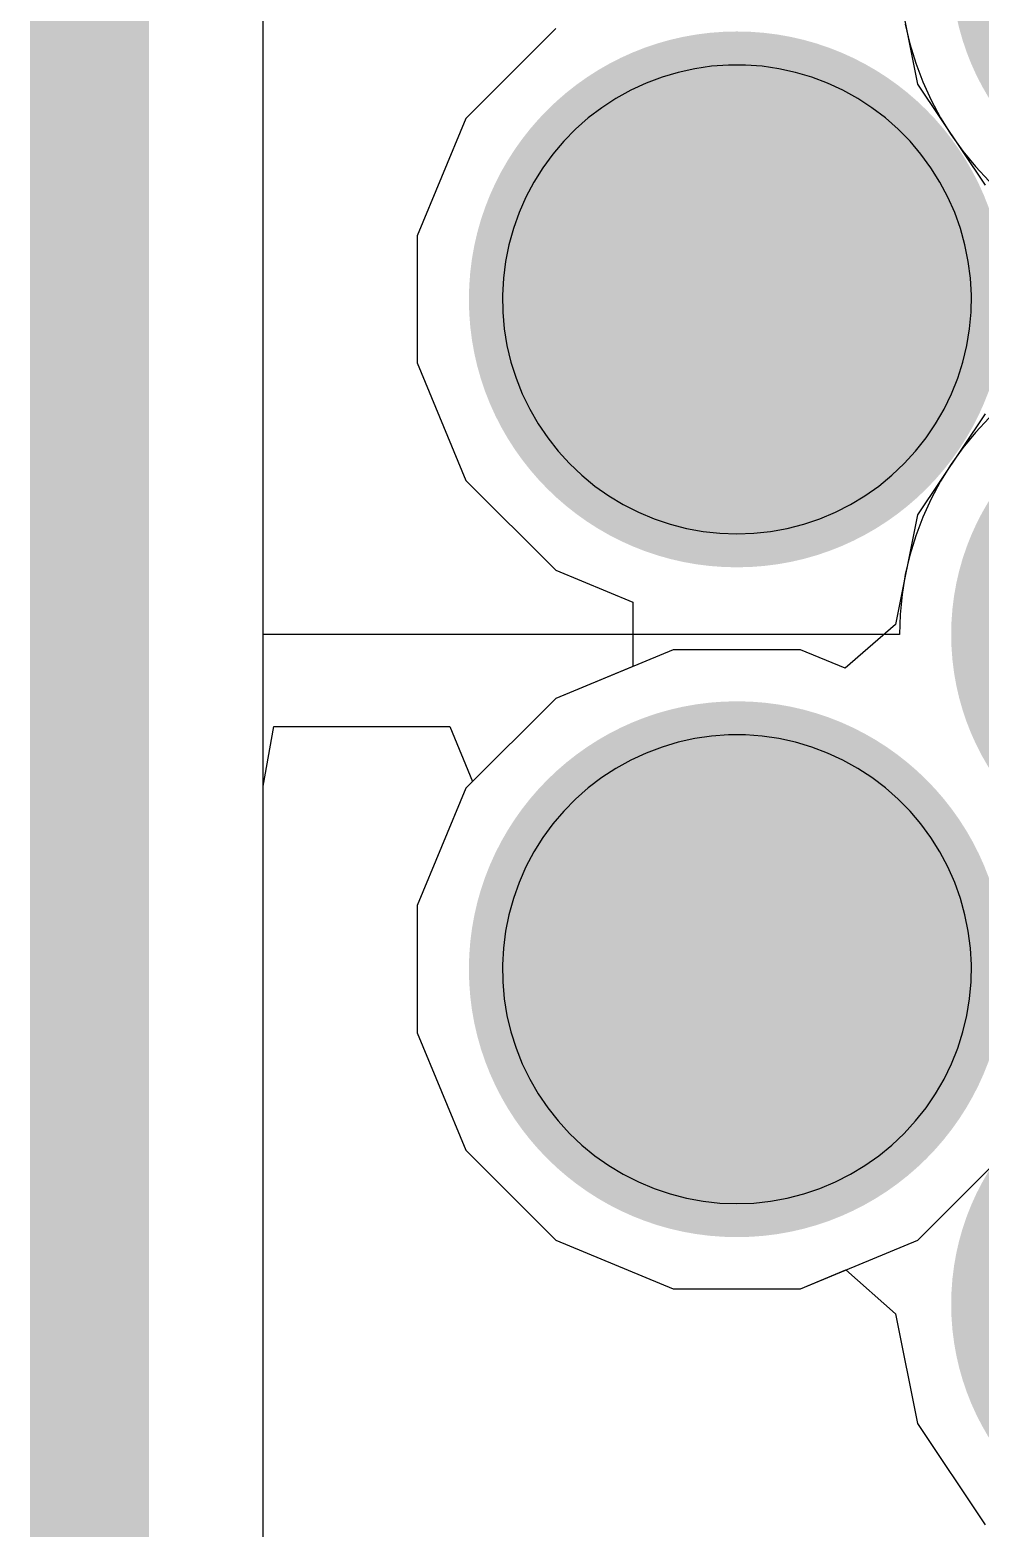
# Model space of a CAD drawing. Header units: inches. Extents: x -6 to 283, y -12 to 154.
# Drawn here: x 10.639 to 12.057, y 1.271 to 3.507 of the extents above; entities that cross this region are included whole.
import ezdxf

# ---------------------------------------------------------------- set-up
doc = ezdxf.new("R2010")
doc.units = ezdxf.units.IN
for name, color, linetype in [('Board Outline', 216, 'Continuous'), ('Bottom Layer', 5, 'Continuous'), ('Bottom Solder', 6, 'Continuous'), ('Drill Drawing', 1, 'Continuous'), ('GND-1', 16, 'Continuous'), ('GND-2', 90, 'Continuous'), ('GND-3', 216, 'Continuous'), ('GND-4', 54, 'Continuous'), ('Multi-Layer', 9, 'Continuous'), ('Pad Holes', 156, 'Continuous'), ('PWR-1', 156, 'Continuous'), ('PWR-2', 130, 'Continuous'), ('Signal L1', 76, 'Continuous'), ('Signal L2', 6, 'Continuous'), ('Top Layer', 1, 'Continuous'), ('Top Paste', 8, 'Continuous'), ('Top Solder', 216, 'Continuous')]:
    doc.layers.add(name, color=color, linetype=linetype)

# ---------------------------------------------------------------- blocks, each defined once
blk = doc.blocks.new('GT_USB_8013A_3')
at = {"layer": 'Bottom Layer'}
h = blk.add_hatch(color=5, dxfattribs=at)
edge = h.paths.add_edge_path()
edge.add_arc((1.2498705, -0.765048), 0.3499993, 0, 360)
h = blk.add_hatch(color=5, dxfattribs=at)
edge = h.paths.add_edge_path()
edge.add_arc((2.2498685, -0.765048), 0.3499993, 0, 360)
at = {"layer": 'Bottom Solder'}
h = blk.add_hatch(color=6, dxfattribs=at)
edge = h.paths.add_edge_path()
edge.add_arc((0.7499985, -0.06521196), 0.37999924, 180, 360)
edge.add_line((1.12999774, -0.06521196), (1.12999774, -0.02521204))
edge.add_arc((0.7499985, -0.02521204), 0.37999924, 0, 180)
edge.add_line((0.3699992600000001, -0.02521203999999995), (0.3699992600000001, -0.06521195999999996))
h = blk.add_hatch(color=6, dxfattribs=at)
edge = h.paths.add_edge_path()
edge.add_arc((1.7499965, -0.06521196), 0.37999924, 180, 360)
edge.add_line((2.12999574, -0.06521196), (2.12999574, -0.02521204))
edge.add_arc((1.7499965, -0.02521204), 0.37999924, 0, 180)
edge.add_line((1.36999726, -0.02521203999999995), (1.36999726, -0.06521195999999996))
h = blk.add_hatch(color=6, dxfattribs=at)
edge = h.paths.add_edge_path()
edge.add_arc((2.7499945, -0.06521196), 0.37999924, 180, 360)
edge.add_line((3.12999374, -0.06521196), (3.12999374, -0.02521204))
edge.add_arc((2.7499945, -0.02521204), 0.37999924, 0, 180)
edge.add_line((2.36999526, -0.02521203999999995), (2.36999526, -0.06521195999999996))
h = blk.add_hatch(color=6, dxfattribs=at)
edge = h.paths.add_edge_path()
edge.add_arc((1.2498705, -0.765048), 0.3999992, 0, 360)
h = blk.add_hatch(color=6, dxfattribs=at)
edge = h.paths.add_edge_path()
edge.add_arc((2.2498685, -0.765048), 0.3999992, 0, 360)
at = {"layer": 'GND-1'}
h = blk.add_hatch(color=16, dxfattribs=at)
edge = h.paths.add_edge_path()
edge.add_arc((1.2498705, -0.765048), 0.3499993, 0, 360)
h = blk.add_hatch(color=16, dxfattribs=at)
edge = h.paths.add_edge_path()
edge.add_arc((2.2498685, -0.765048), 0.3499993, 0, 360)
at = {"layer": 'GND-2'}
h = blk.add_hatch(color=90, dxfattribs=at)
edge = h.paths.add_edge_path()
edge.add_arc((1.2498705, -0.765048), 0.3499993, 0, 360)
h = blk.add_hatch(color=90, dxfattribs=at)
edge = h.paths.add_edge_path()
edge.add_arc((2.2498685, -0.765048), 0.3499993, 0, 360)
at = {"layer": 'GND-3'}
h = blk.add_hatch(color=216, dxfattribs=at)
edge = h.paths.add_edge_path()
edge.add_arc((1.2498705, -0.765048), 0.3499993, 0, 360)
h = blk.add_hatch(color=216, dxfattribs=at)
edge = h.paths.add_edge_path()
edge.add_arc((2.2498685, -0.765048), 0.3499993, 0, 360)
at = {"layer": 'GND-4'}
h = blk.add_hatch(color=54, dxfattribs=at)
edge = h.paths.add_edge_path()
edge.add_arc((1.2498705, -0.765048), 0.3499993, 0, 360)
h = blk.add_hatch(color=54, dxfattribs=at)
edge = h.paths.add_edge_path()
edge.add_arc((2.2498685, -0.765048), 0.3499993, 0, 360)
at = {"layer": 'Multi-Layer'}
h = blk.add_hatch(color=9, dxfattribs=at)
edge = h.paths.add_edge_path()
edge.add_arc((1.2498705, -0.765048), 0.3499993, 0, 360)
h = blk.add_hatch(color=9, dxfattribs=at)
edge = h.paths.add_edge_path()
edge.add_arc((2.2498685, -0.765048), 0.3499993, 0, 360)
at = {"layer": 'Pad Holes'}
h = blk.add_hatch(color=7, dxfattribs=at)
edge = h.paths.add_edge_path()
edge.add_arc((1.2498197, -0.7649971999999999), 0.2500122, 0, 360)
h = blk.add_hatch(color=7, dxfattribs=at)
edge = h.paths.add_edge_path()
edge.add_arc((2.2498177, -0.7649971999999999), 0.2500122, 0, 360)
at = {"layer": 'PWR-1'}
h = blk.add_hatch(color=156, dxfattribs=at)
edge = h.paths.add_edge_path()
edge.add_arc((1.2498705, -0.765048), 0.3499993, 0, 360)
h = blk.add_hatch(color=156, dxfattribs=at)
edge = h.paths.add_edge_path()
edge.add_arc((2.2498685, -0.765048), 0.3499993, 0, 360)
at = {"layer": 'PWR-2'}
h = blk.add_hatch(color=130, dxfattribs=at)
edge = h.paths.add_edge_path()
edge.add_arc((1.2498705, -0.765048), 0.3499993, 0, 360)
h = blk.add_hatch(color=130, dxfattribs=at)
edge = h.paths.add_edge_path()
edge.add_arc((2.2498685, -0.765048), 0.3499993, 0, 360)
at = {"layer": 'Signal L1'}
h = blk.add_hatch(color=76, dxfattribs=at)
edge = h.paths.add_edge_path()
edge.add_arc((1.2498705, -0.765048), 0.3499993, 0, 360)
h = blk.add_hatch(color=76, dxfattribs=at)
edge = h.paths.add_edge_path()
edge.add_arc((2.2498685, -0.765048), 0.3499993, 0, 360)
at = {"layer": 'Signal L2'}
h = blk.add_hatch(color=6, dxfattribs=at)
edge = h.paths.add_edge_path()
edge.add_arc((1.2498705, -0.765048), 0.3499993, 0, 360)
h = blk.add_hatch(color=6, dxfattribs=at)
edge = h.paths.add_edge_path()
edge.add_arc((2.2498685, -0.765048), 0.3499993, 0, 360)
at = {"layer": 'Top Layer'}
h = blk.add_hatch(color=1, dxfattribs=at)
edge = h.paths.add_edge_path()
edge.add_arc((1.2498705, -0.765048), 0.3499993, 0, 360)
h = blk.add_hatch(color=1, dxfattribs=at)
edge = h.paths.add_edge_path()
edge.add_arc((2.2498685, -0.765048), 0.3499993, 0, 360)
at = {"layer": 'Top Solder'}
h = blk.add_hatch(color=216, dxfattribs=at)
edge = h.paths.add_edge_path()
edge.add_arc((0.7499985, -0.06521196), 0.37999924, 180, 360)
edge.add_line((1.12999774, -0.06521196), (1.12999774, -0.02521204))
edge.add_arc((0.7499985, -0.02521204), 0.37999924, 0, 180)
edge.add_line((0.3699992600000001, -0.02521203999999995), (0.3699992600000001, -0.06521195999999996))
h = blk.add_hatch(color=216, dxfattribs=at)
edge = h.paths.add_edge_path()
edge.add_arc((1.7499965, -0.06521196), 0.37999924, 180, 360)
edge.add_line((2.12999574, -0.06521196), (2.12999574, -0.02521204))
edge.add_arc((1.7499965, -0.02521204), 0.37999924, 0, 180)
edge.add_line((1.36999726, -0.02521203999999995), (1.36999726, -0.06521195999999996))
h = blk.add_hatch(color=216, dxfattribs=at)
edge = h.paths.add_edge_path()
edge.add_arc((2.7499945, -0.06521196), 0.37999924, 180, 360)
edge.add_line((3.12999374, -0.06521196), (3.12999374, -0.02521204))
edge.add_arc((2.7499945, -0.02521204), 0.37999924, 0, 180)
edge.add_line((2.36999526, -0.02521203999999995), (2.36999526, -0.06521195999999996))
h = blk.add_hatch(color=216, dxfattribs=at)
edge = h.paths.add_edge_path()
edge.add_arc((1.2498705, -0.765048), 0.3999992, 0, 360)
h = blk.add_hatch(color=216, dxfattribs=at)
edge = h.paths.add_edge_path()
edge.add_arc((2.2498685, -0.765048), 0.3999992, 0, 360)
at = {"layer": 'Top Paste'}
for p, q in [((1.1684635, -0.4246372), (1.1441303, -0.431419)), ((1.1932539, -0.4196587999999999), (1.1684635, -0.4246372)), ((1.2183237, -0.4164838), (1.1932539, -0.4196587999999999)), ((1.24354336, -0.4151122), (1.2183237, -0.4164838)), ((1.2688189, -0.4155694), (1.24354336, -0.4151122)), ((1.2939903, -0.41783), (1.2688189, -0.4155694)), ((1.3189331, -0.4219194), (1.2939903, -0.41783)), ((1.3434949, -0.42781474), (1.3189331, -0.4219194)), ((2.1684615, -0.4246372), (2.1441283, -0.431419)), ((2.1932519, -0.4196587999999999), (2.1684615, -0.4246372)), ((2.2183217, -0.4164838), (2.1932519, -0.4196587999999999)), ((2.2435439, -0.4151122), (2.2183217, -0.4164838)), ((2.2688169, -0.4155694), (2.2435439, -0.4151122)), ((2.2939883, -0.41783), (2.2688169, -0.4155694)), ((2.3189311, -0.4219194), (2.2939883, -0.41783)), ((2.3434929, -0.42781474), (2.3189311, -0.4219194)), ((1.1203305, -0.4399026), (1.0971911, -0.4501134)), ((1.1441303, -0.431419), (1.1203305, -0.4399026)), ((1.3675995, -0.4354296599999999), (1.3434949, -0.42781474)), ((1.3910691, -0.4448047999999999), (1.3675995, -0.4354296599999999)), ((1.4138021, -0.4558284), (1.3910691, -0.4448047999999999)), ((2.1203285, -0.4399026), (2.0971891, -0.4501134)), ((2.1441283, -0.431419), (2.1203285, -0.4399026)), ((2.3675975, -0.4354296599999999), (2.3434929, -0.42781474)), ((2.3910671, -0.4448047999999999), (2.3675975, -0.4354296599999999)), ((2.4138001, -0.4558284), (2.3910671, -0.4448047999999999)), ((1.07487212, -0.46195234), (1.0534523, -0.4753609999999999)), ((1.0971911, -0.4501134), (1.07487212, -0.46195234)), ((1.4356969, -0.4684522), (1.4138021, -0.4558284)), ((1.45662904, -0.4826254), (1.4356969, -0.4684522)), ((2.07487012, -0.46195234), (2.0534503, -0.4753609999999999)), ((2.0971891, -0.4501134), (2.07487012, -0.46195234)), ((2.4356949, -0.4684522), (2.4138001, -0.4558284)), ((2.4566245, -0.48262286), (2.4356949, -0.4684522)), ((1.0330561, -0.4902962), (1.0138029, -0.5066537999999999)), ((1.0534523, -0.4753609999999999), (1.0330561, -0.4902962)), ((1.4764639, -0.4982972), (1.45662904, -0.4826254)), ((2.0330541, -0.4902962), (2.0138009, -0.5066537999999999)), ((2.0534503, -0.4753609999999999), (2.0330541, -0.4902962)), ((2.4764619, -0.4982972), (2.4566245, -0.48262286)), ((1.0138029, -0.5066537999999999), (0.9957689, -0.5243576)), ((1.4951075, -0.5153406), (1.4764639, -0.4982972)), ((2.0138009, -0.5066537999999999), (1.9957669, -0.5243576)), ((2.4951055, -0.5153406), (2.4764619, -0.4982972)), ((0.9957689, -0.5243576), (0.9790557000000001, -0.543306)), ((1.5124811, -0.5336793999999999), (1.4951075, -0.5153406)), ((1.5285085, -0.5532373999999999), (1.5124811, -0.5336793999999999)), ((1.9957669, -0.5243576), (1.9790537, -0.543306)), ((2.5124791, -0.5336793999999999), (2.4951055, -0.5153406)), ((2.5285065, -0.5532373999999999), (2.5124791, -0.5336793999999999)), ((0.9790557000000001, -0.543306), (0.9637674399999999, -0.5634228)), ((1.5430627, -0.5738875999999999), (1.5285085, -0.5532373999999999)), ((1.9790537, -0.543306), (1.96376544, -0.5634228)), ((2.5430607, -0.5738875999999999), (2.5285065, -0.5532373999999999)), ((0.9637674399999999, -0.5634228), (0.9499727, -0.5846064)), ((1.5560929, -0.5955537999999999), (1.5430627, -0.5738875999999999)), ((1.96376544, -0.5634228), (1.9499707, -0.5846064)), ((2.5560909, -0.5955537999999999), (2.5430607, -0.5738875999999999)), ((0.9499727, -0.5846064), (0.9377298999999999, -0.6067044)), ((1.5675229, -0.6180836), (1.5560929, -0.5955537999999999)), ((1.9499707, -0.5846064), (1.9377279, -0.6067044)), ((2.5675209, -0.6180836), (2.5560909, -0.5955537999999999)), ((0.9377298999999999, -0.6067044), (0.9271126999999999, -0.6296405999999999)), ((1.5773019, -0.6414008), (1.5675229, -0.6180836)), ((1.9377279, -0.6067044), (1.9271107, -0.6296405999999999)), ((2.5772999, -0.6414008), (2.5675209, -0.6180836)), ((0.9271126999999999, -0.6296405999999999), (0.9181998399999999, -0.653288)), ((1.5853791, -0.6653275999999999), (1.5773019, -0.6414008)), ((1.9271107, -0.6296405999999999), (1.9181953, -0.65328546)), ((2.5853771, -0.6653275999999999), (2.5772999, -0.6414008)), ((0.9181998399999999, -0.653288), (0.9109837, -0.6775196)), ((1.5916783, -0.6898132), (1.5853791, -0.6653275999999999)), ((1.9181953, -0.65328546), (1.9109817, -0.6775196)), ((2.5916763, -0.6898132), (2.5853771, -0.6653275999999999)), ((0.9109837, -0.6775196), (0.9055481, -0.7022084)), ((1.5962249, -0.7146798), (1.5916783, -0.6898132)), ((1.9109817, -0.6775196), (1.9055461, -0.7022084)), ((2.5962229, -0.7146798), (2.5916763, -0.6898132)), ((0.9055481, -0.7022084), (0.9019158999999999, -0.7272019999999999)), ((1.5989681, -0.7398003999999999), (1.5962249, -0.7146798)), ((1.9055461, -0.7022084), (1.9019139, -0.7272019999999999)), ((2.5989661, -0.7398003999999999), (2.5962229, -0.7146798)), ((0.9019158999999999, -0.7272019999999999), (0.9000871, -0.7524242)), ((1.9019139, -0.7272019999999999), (1.9000851, -0.7524242)), ((0.9000871, -0.7524242), (0.9000871, -0.7776717999999999)), ((1.5998698, -0.765048), (1.5989681, -0.7398003999999999)), ((1.9000851, -0.7524242), (1.9000851, -0.7776717999999999)), ((2.5998678, -0.765048), (2.5989661, -0.7398003999999999)), ((0.9000871, -0.7776717999999999), (0.9019158999999999, -0.80289654)), ((1.5989681, -0.7902956), (1.5998698, -0.765048)), ((1.9000851, -0.7776717999999999), (1.90191136, -0.8028939999999999)), ((2.5989661, -0.7902956), (2.5998678, -0.765048)), ((0.9019158999999999, -0.80289654), (0.9055481, -0.8278876)), ((1.5962249, -0.8154161999999999), (1.5989681, -0.7902956)), ((1.90191136, -0.8028939999999999), (1.90554864, -0.8278876)), ((2.5962229, -0.8154161999999999), (2.5989661, -0.7902956)), ((1.5916783, -0.8402828), (1.5962249, -0.8154161999999999)), ((2.5916763, -0.8402828), (2.5962229, -0.8154161999999999)), ((0.9055481, -0.8278876), (0.9109837, -0.8525763999999999)), ((1.5853791, -0.8647684), (1.5916783, -0.8402828)), ((1.90554864, -0.8278876), (1.9109817, -0.8525763999999999)), ((2.5853771, -0.8647684), (2.5916763, -0.8402828)), ((0.9109837, -0.8525763999999999), (0.9181973, -0.876808)), ((1.5773019, -0.8886951999999999), (1.5853791, -0.8647684)), ((1.9109817, -0.8525763999999999), (1.9181953, -0.876808)), ((2.5772999, -0.8886951999999999), (2.5853771, -0.8647684)), ((0.9181973, -0.876808), (0.9271126999999999, -0.9004554)), ((1.5675229, -0.9120124), (1.5773019, -0.8886951999999999)), ((1.9181953, -0.876808), (1.9271107, -0.9004554)), ((2.5675209, -0.9120124), (2.5772999, -0.8886951999999999)), ((0.9271126999999999, -0.9004554), (0.9377298999999999, -0.9233915999999999)), ((1.55609036, -0.93453966), (1.5675229, -0.9120124)), ((1.9271107, -0.9004554), (1.9377279, -0.9233915999999999)), ((2.5560909, -0.93453966), (2.5675209, -0.9120124)), ((0.9377298999999999, -0.9233915999999999), (0.9499727, -0.9454895999999999)), ((1.54306016, -0.9562084), (1.55609036, -0.93453966)), ((1.9377279, -0.9233915999999999), (1.9499707, -0.9454895999999999)), ((2.54305816, -0.9562084), (2.5560909, -0.93453966)), ((0.9499727, -0.9454895999999999), (0.9637648999999999, -0.9666732)), ((1.5285085, -0.9768585999999999), (1.54306016, -0.9562084)), ((1.9499707, -0.9454895999999999), (1.9637629, -0.9666732)), ((2.5285065, -0.9768585999999999), (2.54305816, -0.9562084)), ((0.9637648999999999, -0.9666732), (0.9790557000000001, -0.9867900000000001)), ((1.5124811, -0.9964166), (1.5285085, -0.9768585999999999)), ((1.9637629, -0.9666732), (1.9790537, -0.9867900000000001)), ((2.5124791, -0.9964166), (2.5285065, -0.9768585999999999)), ((0.9790557000000001, -0.9867900000000001), (0.99577144, -1.0057384)), ((0.99577144, -1.0057384), (1.0138029, -1.02344474)), ((1.4951075, -1.0147554), (1.5124811, -0.9964166)), ((1.9790537, -0.9867900000000001), (1.9957669, -1.00574094)), ((1.9957669, -1.00574094), (2.0138009, -1.02344474)), ((2.4951055, -1.0147554), (2.5124791, -0.9964166)), ((1.0138029, -1.02344474), (1.0330561, -1.03979726)), ((1.47646644, -1.0317988), (1.4951075, -1.0147554)), ((2.0138009, -1.02344474), (2.0330541, -1.03979726)), ((2.47646444, -1.0317988), (2.4951055, -1.0147554)), ((1.0330561, -1.03979726), (1.0534523, -1.054735)), ((1.4356969, -1.0616438), (1.4566265, -1.0474706)), ((1.4566265, -1.0474706), (1.47646644, -1.0317988)), ((2.0330541, -1.03979726), (2.0534503, -1.054735)), ((2.4356949, -1.0616438), (2.4566245, -1.0474706)), ((2.4566245, -1.0474706), (2.47646444, -1.0317988)), ((1.0534523, -1.054735), (1.07487212, -1.0681462)), ((1.07487212, -1.0681462), (1.0971911, -1.0799826)), ((1.4138021, -1.0742676), (1.4356969, -1.0616438)), ((2.0534503, -1.054735), (2.07487012, -1.0681462)), ((2.07487012, -1.0681462), (2.0971891, -1.0799826)), ((2.4138001, -1.0742676), (2.4356949, -1.0616438)), ((1.0971911, -1.0799826), (1.12033304, -1.09019086)), ((1.12033304, -1.09019086), (1.1441303, -1.098677)), ((1.3434949, -1.1022838), (1.3675995, -1.0946638)), ((1.3675995, -1.0946638), (1.3910691, -1.0852912)), ((1.3910691, -1.0852912), (1.4138021, -1.0742676)), ((2.0971891, -1.0799826), (2.1203285, -1.09019086)), ((2.1203285, -1.09019086), (2.1441283, -1.098677)), ((2.3434929, -1.1022838), (2.3675975, -1.0946638)), ((2.3675975, -1.0946638), (2.3910671, -1.0852912)), ((2.3910671, -1.0852912), (2.4138001, -1.0742676)), ((1.1441303, -1.098677), (1.1684635, -1.1054588)), ((1.1684635, -1.1054588), (1.1932539, -1.1104372)), ((1.1932539, -1.1104372), (1.2183237, -1.1136122)), ((1.2183237, -1.1136122), (1.2435459, -1.1149838)), ((1.2435459, -1.1149838), (1.2688189, -1.1145266)), ((1.2688189, -1.1145266), (1.2939903, -1.112266)), ((1.2939903, -1.112266), (1.3189331, -1.10817914)), ((1.3189331, -1.10817914), (1.3434949, -1.1022838)), ((2.1441283, -1.098677), (2.1684615, -1.1054588)), ((2.1684615, -1.1054588), (2.1932519, -1.1104372)), ((2.1932519, -1.1104372), (2.2183217, -1.1136122)), ((2.2183217, -1.1136122), (2.2435439, -1.1149838)), ((2.2435439, -1.1149838), (2.2688169, -1.1145266)), ((2.2688169, -1.1145266), (2.2939883, -1.112266)), ((2.2939883, -1.112266), (2.3189311, -1.1081766)), ((2.3189311, -1.1081766), (2.3434929, -1.1022838))]:
    blk.add_line(p, q, dxfattribs=at)

msp = doc.modelspace()

# ---------------------------------------------------------------- linework, layer by layer
at = {"layer": 'Board Outline'}
msp.add_lwpolyline([(10.72783478, -10.3315389, 0.1778, 0.1778, 0), (10.72783732, 19.05128524, 0.1778, 0.1778, 0)], format="xyseb", dxfattribs=at)
at = {"layer": 'Bottom Layer'}
for p, q in [((10.98680302, -10.3315389), (10.98680048, 19.05128016)), ((11.42385574, 3.50945958), (11.28967262, 3.37527646)), ((11.28967262, 3.37527646), (11.21705402, 3.19996058)), ((11.21705402, 3.19996058), (11.21705402, 3.01019718)), ((11.21705402, 3.01019718), (11.28967262, 2.8348813)), ((11.28967262, 2.8348813), (11.42385574, 2.70069818)), ((11.42385574, 2.70069818), (11.53854436, 2.65319256)), ((11.53854436, 2.65319256), (11.53854436, 2.5569672)), ((11.53854436, 2.5569672), (11.42385574, 2.50946158)), ((11.42385574, 2.50946158), (11.28967262, 2.37527846)), ((11.28967262, 2.37527846), (11.21705402, 2.19996258)), ((11.21705402, 2.19996258), (11.21705402, 2.01019918)), ((11.21705402, 2.01019918), (11.28967262, 1.8348833)), ((11.28967262, 1.8348833), (11.42385574, 1.70070018)), ((11.9642509, 1.70070018), (12.09843402, 1.8348833)), ((11.42385574, 1.70070018), (11.59917162, 1.62808158)), ((11.78893502, 1.62808158), (11.9642509, 1.70070018)), ((11.59917162, 1.62808158), (11.78893502, 1.62808158))]:
    msp.add_line(p, q, dxfattribs=at)
for points in [[(11.69410412, 2.10513168, 0.10414, 0.10414, 0), (11.69415492, 2.10508088, 0.10414, 0.10414, 0)], [(11.69415492, 2.10508088, 0.10414, 0.10414, 0), (14.44214282, 2.10508088, 0.10414, 0.10414, 0)]]:
    msp.add_lwpolyline(points, format="xyseb", dxfattribs=at)
for points in [[(11.66806912, 2.10513168, 0.05207, 0.05207, 1), (11.72013912, 2.10513168, 0.05207, 0.05207, 1)], [(11.66811992, 2.10508088, 0.05207, 0.05207, 1), (11.72018992, 2.10508088, 0.05207, 0.05207, 1)], [(11.66811992, 2.10508088, 0.05207, 0.05207, 1), (11.72018992, 2.10508088, 0.05207, 0.05207, 1)]]:
    msp.add_lwpolyline(points, format="xyseb", close=True, dxfattribs=at)
at = {"layer": 'Drill Drawing'}
for points in [[(11.94810412, 3.10512968, 0.0508, 0.0508, 1), (11.44010412, 3.10512968, 0.0508, 0.0508, 1)], [(11.42740412, 3.10512968, 0.0254, 0.0254, 1), (11.45280412, 3.10512968, 0.0254, 0.0254, 1)], [(11.93540412, 3.10512968, 0.0254, 0.0254, 1), (11.96080412, 3.10512968, 0.0254, 0.0254, 1)], [(11.94810412, 2.10513168, 0.0508, 0.0508, 1), (11.44010412, 2.10513168, 0.0508, 0.0508, 1)], [(11.42740412, 2.10513168, 0.0254, 0.0254, 1), (11.45280412, 2.10513168, 0.0254, 0.0254, 1)], [(11.93540412, 2.10513168, 0.0254, 0.0254, 1), (11.96080412, 2.10513168, 0.0254, 0.0254, 1)]]:
    msp.add_lwpolyline(points, format="xyseb", close=True, dxfattribs=at)
at = {"layer": 'GND-1'}
for p, q in [((10.98680302, -10.3315389), (10.98680048, 19.05128016)), ((11.42385574, 3.50945958), (11.28967262, 3.37527646)), ((11.28967262, 3.37527646), (11.21705402, 3.19996058)), ((11.21705402, 3.19996058), (11.21705402, 3.01019718)), ((11.21705402, 3.01019718), (11.28967262, 2.8348813)), ((11.28967262, 2.8348813), (11.42385574, 2.70069818)), ((11.42385574, 2.70069818), (11.53854436, 2.65319256)), ((11.53854436, 2.65319256), (11.53854436, 2.5569672)), ((11.53854436, 2.5569672), (11.42385574, 2.50946158)), ((11.42385574, 2.50946158), (11.28967262, 2.37527846)), ((11.28967262, 2.37527846), (11.21705402, 2.19996258)), ((11.21705402, 2.19996258), (11.21705402, 2.01019918)), ((11.21705402, 2.01019918), (11.28967262, 1.8348833)), ((11.28967262, 1.8348833), (11.42385574, 1.70070018)), ((11.9642509, 1.70070018), (12.09843402, 1.8348833)), ((11.42385574, 1.70070018), (11.59917162, 1.62808158)), ((11.78893502, 1.62808158), (11.9642509, 1.70070018)), ((11.59917162, 1.62808158), (11.78893502, 1.62808158))]:
    msp.add_line(p, q, dxfattribs=at)
at = {"layer": 'GND-2'}
for p, q in [((10.98680302, -10.3315389), (10.98680048, 19.05128016)), ((11.42385574, 3.50945958), (11.28967262, 3.37527646)), ((11.28967262, 3.37527646), (11.21705402, 3.19996058)), ((11.21705402, 3.19996058), (11.21705402, 3.01019718)), ((11.21705402, 3.01019718), (11.28967262, 2.8348813)), ((11.28967262, 2.8348813), (11.42385574, 2.70069818)), ((11.42385574, 2.70069818), (11.53854436, 2.65319256)), ((11.53854436, 2.65319256), (11.53854436, 2.5569672)), ((11.53854436, 2.5569672), (11.42385574, 2.50946158)), ((11.42385574, 2.50946158), (11.28967262, 2.37527846)), ((11.28967262, 2.37527846), (11.21705402, 2.19996258)), ((11.21705402, 2.19996258), (11.21705402, 2.01019918)), ((11.21705402, 2.01019918), (11.28967262, 1.8348833)), ((11.28967262, 1.8348833), (11.42385574, 1.70070018)), ((11.9642509, 1.70070018), (12.09843402, 1.8348833)), ((11.42385574, 1.70070018), (11.59917162, 1.62808158)), ((11.78893502, 1.62808158), (11.9642509, 1.70070018)), ((11.59917162, 1.62808158), (11.78893502, 1.62808158))]:
    msp.add_line(p, q, dxfattribs=at)
at = {"layer": 'GND-3'}
for p, q in [((10.98680302, -10.3315389), (10.98680048, 19.05128016)), ((11.42385574, 3.50945958), (11.28967262, 3.37527646)), ((11.28967262, 3.37527646), (11.21705402, 3.19996058)), ((11.21705402, 3.19996058), (11.21705402, 3.01019718)), ((11.21705402, 3.01019718), (11.28967262, 2.8348813)), ((11.28967262, 2.8348813), (11.42385574, 2.70069818)), ((11.42385574, 2.70069818), (11.53854436, 2.65319256)), ((11.53854436, 2.65319256), (11.53854436, 2.5569672)), ((11.53854436, 2.5569672), (11.42385574, 2.50946158)), ((11.42385574, 2.50946158), (11.28967262, 2.37527846)), ((11.28967262, 2.37527846), (11.21705402, 2.19996258)), ((11.21705402, 2.19996258), (11.21705402, 2.01019918)), ((11.21705402, 2.01019918), (11.28967262, 1.8348833)), ((11.28967262, 1.8348833), (11.42385574, 1.70070018)), ((11.9642509, 1.70070018), (12.09843402, 1.8348833)), ((11.42385574, 1.70070018), (11.59917162, 1.62808158)), ((11.78893502, 1.62808158), (11.9642509, 1.70070018)), ((11.59917162, 1.62808158), (11.78893502, 1.62808158))]:
    msp.add_line(p, q, dxfattribs=at)
at = {"layer": 'GND-4'}
for p, q in [((10.98680302, -10.3315389), (10.98680048, 19.05128016)), ((11.42385574, 3.50945958), (11.28967262, 3.37527646)), ((11.28967262, 3.37527646), (11.21705402, 3.19996058)), ((11.21705402, 3.19996058), (11.21705402, 3.01019718)), ((11.21705402, 3.01019718), (11.28967262, 2.8348813)), ((11.28967262, 2.8348813), (11.42385574, 2.70069818)), ((11.42385574, 2.70069818), (11.53854436, 2.65319256)), ((11.53854436, 2.65319256), (11.53854436, 2.5569672)), ((11.53854436, 2.5569672), (11.42385574, 2.50946158)), ((11.42385574, 2.50946158), (11.28967262, 2.37527846)), ((11.28967262, 2.37527846), (11.21705402, 2.19996258)), ((11.21705402, 2.19996258), (11.21705402, 2.01019918)), ((11.21705402, 2.01019918), (11.28967262, 1.8348833)), ((11.28967262, 1.8348833), (11.42385574, 1.70070018)), ((11.9642509, 1.70070018), (12.09843402, 1.8348833)), ((11.42385574, 1.70070018), (11.59917162, 1.62808158)), ((11.78893502, 1.62808158), (11.9642509, 1.70070018)), ((11.59917162, 1.62808158), (11.78893502, 1.62808158))]:
    msp.add_line(p, q, dxfattribs=at)
at = {"layer": 'PWR-1'}
for p, q in [((10.98680302, -2.21008194), (10.98680048, 19.05128016)), ((11.93078894, 3.59061004), (11.96340508, 3.4266378)), ((11.96340508, 3.4266378), (12.06441072, 3.27547224)), ((12.06441072, 2.93443152), (11.96340508, 2.78326596)), ((11.96340508, 2.78326596), (11.93083466, 2.61952994)), ((11.93083466, 2.61952994), (11.8557548, 2.5544018)), ((11.59917162, 2.58208018), (11.42385574, 2.50946158)), ((11.78893502, 2.58208018), (11.59917162, 2.58208018)), ((11.8557548, 2.5544018), (11.78893502, 2.58208018)), ((11.42385574, 2.50946158), (11.28967262, 2.37527846)), ((11.28967262, 2.37527846), (11.21705402, 2.19996258)), ((11.21705402, 2.19996258), (11.21705402, 2.01019918)), ((11.21705402, 2.01019918), (11.28967262, 1.8348833)), ((11.28967262, 1.8348833), (11.42385574, 1.70070018)), ((11.42385574, 1.70070018), (11.59917162, 1.62808158)), ((11.78893502, 1.62808158), (11.85675556, 1.65617398)), ((11.85675556, 1.65617398), (11.93078894, 1.59061404)), ((11.59917162, 1.62808158), (11.78893502, 1.62808158)), ((11.93078894, 1.59061404), (11.96340508, 1.4266418)), ((11.96340508, 1.4266418), (12.06441072, 1.27547624))]:
    msp.add_line(p, q, dxfattribs=at)
at = {"layer": 'PWR-2'}
for p, q in [((10.98680302, -2.1437981), (10.98680048, 19.05128016)), ((11.93078894, 3.59061004), (11.96340508, 3.4266378)), ((11.96340508, 3.4266378), (12.06441072, 3.27547224)), ((12.06441072, 2.93443152), (11.96340508, 2.78326596)), ((11.96340508, 2.78326596), (11.93083466, 2.61952994)), ((11.93083466, 2.61952994), (11.8557548, 2.5544018)), ((11.59917162, 2.58208018), (11.42385574, 2.50946158)), ((11.78893502, 2.58208018), (11.59917162, 2.58208018)), ((11.8557548, 2.5544018), (11.78893502, 2.58208018)), ((11.42385574, 2.50946158), (11.28967262, 2.37527846)), ((11.28967262, 2.37527846), (11.21705402, 2.19996258)), ((11.21705402, 2.19996258), (11.21705402, 2.01019918)), ((11.21705402, 2.01019918), (11.28967262, 1.8348833)), ((11.28967262, 1.8348833), (11.42385574, 1.70070018)), ((11.42385574, 1.70070018), (11.59917162, 1.62808158)), ((11.78893502, 1.62808158), (11.85675556, 1.65617398)), ((11.85675556, 1.65617398), (11.93078894, 1.59061404)), ((11.59917162, 1.62808158), (11.78893502, 1.62808158)), ((11.93078894, 1.59061404), (11.96340508, 1.4266418)), ((11.96340508, 1.4266418), (12.06441072, 1.27547624))]:
    msp.add_line(p, q, dxfattribs=at)
for points in [[(11.69410412, 3.10512968, 0.08889999999999999, 0.08889999999999999, 0), (11.69417778, 3.10505602, 0.08889999999999999, 0.08889999999999999, 0)], [(11.69417778, 3.10505602, 0.08889999999999999, 0.08889999999999999, 0), (12.92182582, 3.10505602, 0.08889999999999999, 0.08889999999999999, 0)]]:
    msp.add_lwpolyline(points, format="xyseb", dxfattribs=at)
for points in [[(11.67187912, 3.10512968, 0.04445, 0.04445, 1), (11.71632912, 3.10512968, 0.04445, 0.04445, 1)], [(11.67195278, 3.10505602, 0.04445, 0.04445, 1), (11.71640278, 3.10505602, 0.04445, 0.04445, 1)], [(11.67195278, 3.10505602, 0.04445, 0.04445, 1), (11.71640278, 3.10505602, 0.04445, 0.04445, 1)]]:
    msp.add_lwpolyline(points, format="xyseb", close=True, dxfattribs=at)
at = {"layer": 'Signal L1'}
for p, q in [((10.98680302, -10.3315389), (10.98680048, 19.05128016)), ((11.42385574, 3.50945958), (11.28967262, 3.37527646)), ((11.28967262, 3.37527646), (11.21705402, 3.19996058)), ((11.21705402, 3.19996058), (11.21705402, 3.01019718)), ((11.21705402, 3.01019718), (11.28967262, 2.8348813)), ((11.28967262, 2.8348813), (11.42385574, 2.70069818)), ((11.42385574, 2.70069818), (11.53854436, 2.65319256)), ((11.53854436, 2.65319256), (11.53854436, 2.5569672)), ((11.53854436, 2.5569672), (11.42385574, 2.50946158)), ((11.42385574, 2.50946158), (11.28967262, 2.37527846)), ((11.28967262, 2.37527846), (11.21705402, 2.19996258)), ((11.21705402, 2.19996258), (11.21705402, 2.01019918)), ((11.21705402, 2.01019918), (11.28967262, 1.8348833)), ((11.28967262, 1.8348833), (11.42385574, 1.70070018)), ((11.9642509, 1.70070018), (12.09843402, 1.8348833)), ((11.42385574, 1.70070018), (11.59917162, 1.62808158)), ((11.78893502, 1.62808158), (11.9642509, 1.70070018)), ((11.59917162, 1.62808158), (11.78893502, 1.62808158))]:
    msp.add_line(p, q, dxfattribs=at)
at = {"layer": 'Signal L2'}
for p, q in [((10.98680302, -10.3315389), (10.98680048, 19.05128016)), ((11.42385574, 3.50945958), (11.28967262, 3.37527646)), ((11.28967262, 3.37527646), (11.21705402, 3.19996058)), ((11.21705402, 3.19996058), (11.21705402, 3.01019718)), ((11.21705402, 3.01019718), (11.28967262, 2.8348813)), ((11.28967262, 2.8348813), (11.42385574, 2.70069818)), ((11.42385574, 2.70069818), (11.53854436, 2.65319256)), ((11.53854436, 2.65319256), (11.53854436, 2.5569672)), ((11.53854436, 2.5569672), (11.42385574, 2.50946158)), ((11.42385574, 2.50946158), (11.28967262, 2.37527846)), ((11.28967262, 2.37527846), (11.21705402, 2.19996258)), ((11.21705402, 2.19996258), (11.21705402, 2.01019918)), ((11.21705402, 2.01019918), (11.28967262, 1.8348833)), ((11.28967262, 1.8348833), (11.42385574, 1.70070018)), ((11.9642509, 1.70070018), (12.09843402, 1.8348833)), ((11.42385574, 1.70070018), (11.59917162, 1.62808158)), ((11.78893502, 1.62808158), (11.9642509, 1.70070018)), ((11.59917162, 1.62808158), (11.78893502, 1.62808158))]:
    msp.add_line(p, q, dxfattribs=at)
at = {"layer": 'Top Layer'}
for p, q in [((10.98680302, 2.60487668), (10.98680048, 5.834682259999999)), ((11.94543204, 3.51574608), (11.95222654, 3.4866072)), ((11.95222654, 3.4866072), (11.9609108, 3.45797378)), ((11.9609108, 3.45797378), (11.9714518, 3.42997028)), ((11.9714518, 3.42997028), (11.98380128, 3.40271862)), ((11.98380128, 3.40271862), (11.9979059, 3.37632802)), ((11.9979059, 3.37632802), (12.0137047, 3.3509204)), ((12.0137047, 3.3509204), (12.03113418, 3.3265999)), ((12.03113418, 3.3265999), (12.0501156, 3.30347066)), ((12.0501156, 3.30347066), (12.07057022, 3.28163174)), ((12.07057022, 2.92827202), (12.0501156, 2.9064331)), ((12.0501156, 2.9064331), (12.03113418, 2.88330386)), ((12.03113418, 2.88330386), (12.0137047, 2.85898336)), ((12.0137047, 2.85898336), (11.9979059, 2.83357574)), ((11.9979059, 2.83357574), (11.98380128, 2.80718514)), ((11.98380128, 2.80718514), (11.9714518, 2.77993348)), ((11.9714518, 2.77993348), (11.9609108, 2.75192998)), ((11.9609108, 2.75192998), (11.95222654, 2.72329656)), ((11.95222654, 2.72329656), (11.94543204, 2.69415768)), ((11.94543204, 2.69415768), (11.94055778, 2.66463526)), ((11.94055778, 2.66463526), (11.93762408, 2.63485884)), ((11.93762408, 2.63485884), (11.93664618, 2.60495542)), ((11.93656998, 2.60487668), (10.98680302, 2.60487668)), ((11.93664618, 2.60495542), (11.93656998, 2.60487668)), ((10.98680302, 2.37851188), (11.00313522, 2.46741188)), ((11.00313522, 2.46741188), (11.26565184, 2.46741188)), ((11.26565184, 2.46741188), (11.2996726, 2.38527844)), ((10.98680302, -0.3394506799999999), (10.98680302, 2.37851188)), ((11.28967262, 2.37527846), (11.21705402, 2.19996258)), ((11.2996726, 2.38527844), (11.28967262, 2.37527846)), ((11.21705402, 2.19996258), (11.21705402, 2.01019918)), ((11.21705402, 2.01019918), (11.28967262, 1.8348833)), ((11.28967262, 1.8348833), (11.42385574, 1.70070018)), ((11.9642509, 1.70070018), (12.09843402, 1.8348833)), ((11.42385574, 1.70070018), (11.59917162, 1.62808158)), ((11.78893502, 1.62808158), (11.9642509, 1.70070018)), ((11.59917162, 1.62808158), (11.78893502, 1.62808158))]:
    msp.add_line(p, q, dxfattribs=at)
for points in [[(11.69410412, 3.10512968, 0.08889999999999999, 0.08889999999999999, 0), (11.69417778, 3.10505602, 0.08889999999999999, 0.08889999999999999, 0)], [(11.69417778, 3.10505602, 0.08889999999999999, 0.08889999999999999, 0), (12.92182582, 3.10505602, 0.08889999999999999, 0.08889999999999999, 0)]]:
    msp.add_lwpolyline(points, format="xyseb", dxfattribs=at)
for points in [[(11.67187912, 3.10512968, 0.04445, 0.04445, 1), (11.71632912, 3.10512968, 0.04445, 0.04445, 1)], [(11.67195278, 3.10505602, 0.04445, 0.04445, 1), (11.71640278, 3.10505602, 0.04445, 0.04445, 1)], [(11.67195278, 3.10505602, 0.04445, 0.04445, 1), (11.71640278, 3.10505602, 0.04445, 0.04445, 1)]]:
    msp.add_lwpolyline(points, format="xyseb", close=True, dxfattribs=at)

# ---------------------------------------------------------------- block references
at = {"rotation": 270}
msp.add_blockref('GT_USB_8013A_3', (12.45910132, 4.35494938), dxfattribs=at)

doc.saveas('drawing.dxf')
